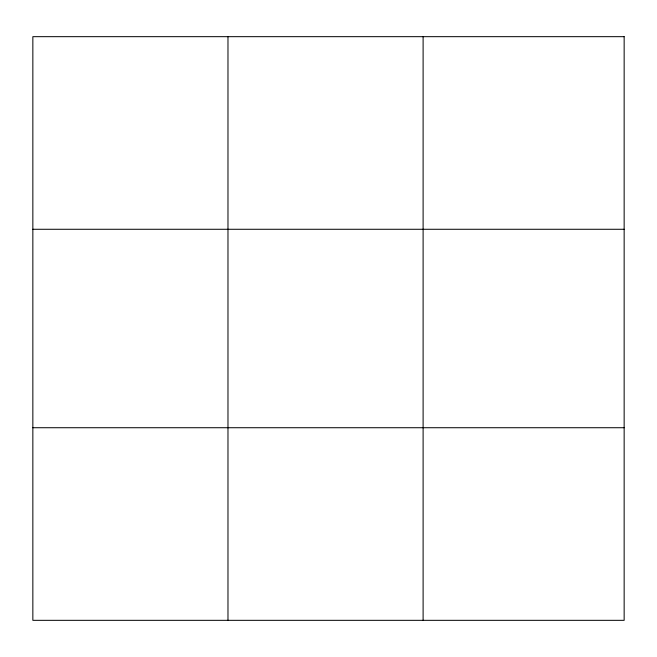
<?xml version="1.0" encoding="UTF-8"?>
<svg xmlns="http://www.w3.org/2000/svg" width="657" height="657" viewBox="0 0 657 657"><rect width="100%" height="100%" fill="white"/><g stroke="black" fill="none" stroke-linecap="round" stroke-linejoin="round"><path stroke-width="0.99" d="M227.979 36.669L227.979 620.331M423.108 36.669L423.108 620.331M32.85 229.277L624.15 229.277M32.85 427.723L624.15 427.723M624.15 36.669L624.15 620.331L32.85 620.331L32.85 36.669L624.15 36.669"/></g></svg>
